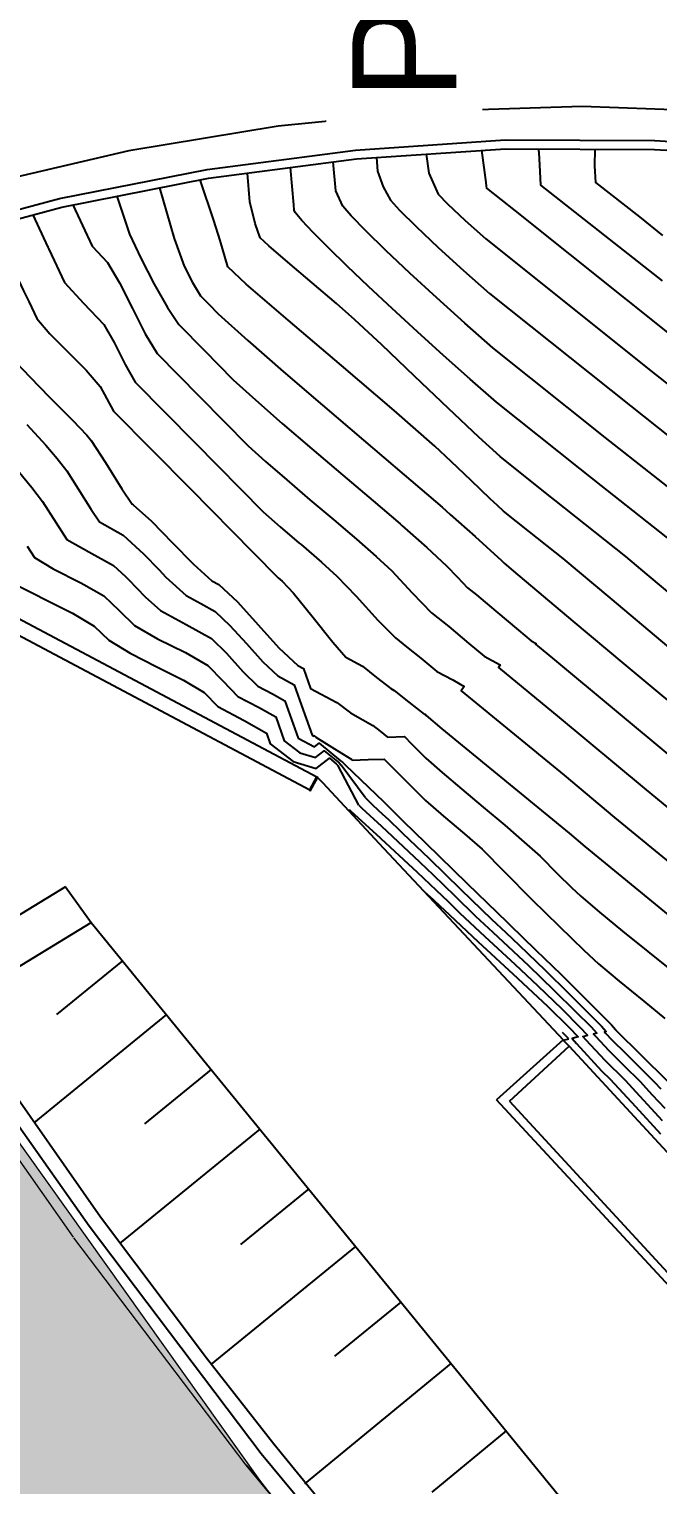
# Model space of a CAD drawing. Extents: x 61466 to 63015, y 108404 to 110397.
# Drawn here: x 62839.52 to 62860.67, y 109155.34 to 109204.29 of the extents above; entities that cross this region are included whole.
import ezdxf
from ezdxf import colors
from ezdxf.entities.mleader import LeaderData, LeaderLine
from ezdxf.math import Vec2, Vec3

# ---------------------------------------------------------------- set-up
doc = ezdxf.new("R2010")
doc.units = 0
doc.header["$LTSCALE"] = 1.000015
doc.header["$MEASUREMENT"] = 0
doc.linetypes.add('DOT', pattern=[0.55, 0.3, -0.25])
for name, color, linetype in [('Bâti', 7, 'Continuous'), ('colore lago', 131, 'Continuous'), ('Couronnement', 7, 'Continuous'), ('curve livello 5m', 7, 'Continuous'), ('pendenze', 2, 'Continuous'), ('Per+Mod Surf', 7, 'Continuous'), ('TalusHautBas', 7, 'Continuous')]:
    doc.layers.add(name, color=color, linetype=linetype)
doc.layers.add('Colori bordi', color=5, linetype='Continuous', plot=False)
doc.layers.add('no_plot', color=5, linetype='Continuous', plot=False)
doc.layers.add('LINE035', color=1, linetype='Continuous', lineweight=35)
doc.styles.add('ARIAL', font='arial.ttf')

msp = doc.modelspace()

# ---------------------------------------------------------------- hatches: boundary and pattern name
at = {"layer": 'colore lago', "linetype": 'Continuous', "lineweight": 0}
msp.add_hatch(color=256, dxfattribs=at).paths.add_polyline_path([(62975.581, 108981.848), (62972.563, 108992.078), (62972.159, 108999.722), (62973.022, 109007.77), (62971.274, 109014.677), (62964.726, 109023.502), (62958.063, 109028.933), (62955.276, 109033.134), (62951.179, 109038.433), (62944.971, 109044.58), (62942.828, 109044.354), (62941.256, 109046.058), (62941.518, 109050.317), (62932.519, 109062.712), (62923.949, 109074.515), (62921.068, 109073.828), (62913.169, 109080.232), (62912.424, 109083.359), (62899.063, 109099.351), (62899.187, 109099.452), (62898.973, 109099.701), (62894.248, 109105.211), (62888.989, 109110.74), (62879.9, 109119.979), (62873.641, 109126.426), (62866.263, 109134.064), (62859.634, 109141.122), (62850.425, 109151.454), (62847.28, 109155.501), (62836.245, 109170.983), (62830.549, 109180.12), (62830.097, 109179.839), (62825.256, 109176.833), (62819.938, 109173.531), (62807.248, 109165.652), (62813.286, 109155.991), (62827.781, 109132.797), (62825.357, 109131.271), (62827.221, 109128.084), (62828.208, 109126.068), (62829.848, 109121.716), (62831.445, 109117.447), (62833.184, 109113.299), (62835.862, 109107.959), (62838.858, 109102.878), (62842.822, 109096.611), (62845.343, 109092.552), (62846.651, 109090.446), (62851.47, 109082.811), (62855.067, 109077.137), (62856.583, 109077.401), (62859.665, 109075.554), (62862.875, 109072.174), (62862.914, 109063.446), (62870.198, 109052.816), (62875.993, 109045.342), (62885.568, 109033.177), (62896.673, 109017.402), (62896.556, 109017.052), (62904.818, 109004.914), (62914.53, 108991.082), (62924.555, 108973.607), (62932.466, 108959.046), (62983.134, 108959.046), (62981.291, 108965.356), (62977.169, 108976.649)])

# ---------------------------------------------------------------- linework, layer by layer
at = {"layer": 'Bâti', "linetype": 'Continuous'}
for p, q in [((62837.379, 109184.86), (62848.966, 109178.715)), ((62848.966, 109178.715), (62849.2, 109179.155)), ((62848.98, 109178.669), (62849.23, 109179.139)), ((62849.2, 109179.155), (62849.23, 109179.139)), ((62848.966, 109178.715), (62848.98, 109178.669)), ((62840.746, 109175.456), (62836.716, 109172.993)), ((62840.746, 109175.456), (62841.609, 109174.256)), ((62836.245, 109170.983), (62841.609, 109174.256)), ((62841.54, 109164.036), (62836.531, 109171.157)), ((62836.977, 109171.43), (62841.928, 109164.357)), ((62857.485, 109170.304), (62855.248, 109168.294)), ((62855.682, 109168.242), (62857.682, 109170.091)), ((62857.498, 109170.289), (62857.485, 109170.304)), ((62857.498, 109170.289), (62857.682, 109170.091)), ((62871.347, 109150.889), (62855.248, 109168.294)), ((62855.276, 109168.292), (62855.248, 109168.294)), ((62855.682, 109168.242), (62863.576, 109159.672)), ((62841.928, 109164.357), (62845.494, 109159.61)), ((62847.331, 109156.39), (62841.54, 109164.036)), ((62845.494, 109159.61), (62847.752, 109156.724)), ((62853.305, 109149.202), (62847.331, 109156.39)), ((62847.752, 109156.724), (62853.67, 109149.517)), ((62852.816, 109148.796), (62846.824, 109156.006))]:
    msp.add_line(p, q, dxfattribs=at)
at = {"layer": 'Bâti', "linetype": 'Continuous', "lineweight": 0}
for p, q in [((62841.02, 109163.67), (62836.011, 109170.792)), ((62846.824, 109156.006), (62841.033, 109163.652))]:
    msp.add_line(p, q, dxfattribs=at)
at = {"layer": 'Colori bordi', "linetype": 'Continuous', "lineweight": 0, "flags": 128}
msp.add_lwpolyline([(62913.169, 109080.232), (62912.424, 109083.359), (62899.063, 109099.351), (62899.187, 109099.452), (62898.973, 109099.701), (62894.248, 109105.211), (62888.989, 109110.74), (62879.9, 109119.979), (62873.641, 109126.426), (62866.263, 109134.064), (62859.634, 109141.122), (62850.425, 109151.454), (62847.28, 109155.501), (62836.245, 109170.983)], dxfattribs=at)
at = {"layer": 'Couronnement', "linetype": 'Continuous'}
for p, q in [((62852.883, 109201.516), (62847.898, 109201.031)), ((62858.13, 109201.683), (62852.883, 109201.516)), ((62863.254, 109201.508), (62858.13, 109201.683)), ((62847.898, 109201.031), (62842.876, 109200.193)), ((62850.505, 109200.224), (62855.535, 109200.564)), ((62855.535, 109200.564), (62860.555, 109200.546)), ((62860.572, 109200.545), (62865.62, 109200.24)), ((62842.876, 109200.193), (62837.918, 109199.045)), ((62845.51, 109199.57), (62850.505, 109200.224)), ((62845.558, 109199.274), (62850.534, 109199.925)), ((62850.534, 109199.925), (62855.544, 109200.264)), ((62855.544, 109200.264), (62860.554, 109200.246)), ((62860.554, 109200.246), (62865.584, 109199.942)), ((62840.552, 109198.597), (62845.51, 109199.57)), ((62840.62, 109198.304), (62845.558, 109199.274)), ((62835.699, 109197.289), (62840.552, 109198.597)), ((62835.786, 109197.002), (62840.62, 109198.304))]:
    msp.add_line(p, q, dxfattribs=at)
at = {"layer": 'curve livello 5m', "color": 2}
msp.add_line((62850.612, 109178.195), (62849.918, 109179.52), dxfattribs=at)
at = {"layer": 'curve livello 5m', "color": 2, "flags": 128}
for points in [[(62852.875, 109200.084), (62852.97, 109199.443), (62853.284, 109198.741), (62853.595, 109198.413), (62854.187, 109197.855), (62854.883, 109197.234), (62854.883, 109197.234), (62860.595, 109192.679), (62861.649, 109191.847), (62862.287, 109191.259), (62863.022, 109190.556), (62863.622, 109190.006), (62863.622, 109190.006), (62863.767, 109189.897)], [(62855.277, 109188.276), (62855.033, 109188.501), (62854.394, 109189.11), (62853.721, 109189.753), (62853.167, 109190.269), (62851.803, 109191.464), (62850.026, 109192.982), (62848.236, 109194.506), (62846.829, 109195.717), (62846.204, 109196.299), (62845.952, 109197.187), (62845.738, 109197.854), (62845.277, 109199.219)], [(62838.327, 109197.687), (62838.996, 109196.206), (62839.102, 109195.998), (62839.338, 109195.49), (62839.51, 109195.137), (62839.782, 109194.556), (62840.217, 109194.044), (62840.823, 109193.437), (62841.442, 109192.819), (62841.915, 109192.275), (62841.915, 109192.275), (62842.367, 109191.447), (62844.94, 109188.842), (62847.049, 109186.706)], [(62890.87, 109154.086), (62887.586, 109158.562), (62887.382, 109158.84), (62885.526, 109160.38), (62878.854, 109165.804), (62878.207, 109166.423), (62877.086, 109167.526), (62875.828, 109168.782), (62875.461, 109169.159), (62873.724, 109170.94), (62871.157, 109173.605), (62871.085, 109173.684), (62868.056, 109176.746), (62863.199, 109181.678), (62862.823, 109182.013), (62859.061, 109185.173), (62857.491, 109186.494), (62856.357, 109187.389), (62855.483, 109188.086), (62855.277, 109188.276)], [(62847.049, 109186.706), (62847.902, 109185.842), (62848.03, 109185.731), (62848.411, 109185.327), (62849.034, 109184.565), (62849.742, 109183.673), (62850.171, 109183.168), (62850.171, 109183.168), (62850.732, 109182.866), (62851.21, 109182.494), (62851.694, 109182.116), (62851.694, 109182.116), (62851.806, 109182.054), (62852.294, 109181.664), (62852.81, 109181.253), (62852.841, 109181.254), (62852.853, 109181.241), (62852.879, 109181.216), (62853.408, 109180.762), (62857.682, 109177.257), (62858.219, 109176.809), (62862.695, 109173.132)], [(62839.181, 109185.56), (62839.69, 109185.301)], [(62839.69, 109185.301), (62840.059, 109185.113), (62840.987, 109184.647), (62841.712, 109184.214), (62841.712, 109184.214), (62842.204, 109183.74), (62842.921, 109183.309), (62843.825, 109182.853), (62844.72, 109182.401), (62845.41, 109181.98), (62845.868, 109181.509), (62846.758, 109181.038), (62847.503, 109180.62), (62847.63, 109180.263), (62848.402, 109179.668), (62849.178, 109179.432), (62849.623, 109179.773), (62849.848, 109179.587), (62849.918, 109179.52)], [(62850.612, 109178.195), (62850.712, 109178.097), (62851.375, 109177.489), (62852.654, 109176.287)], [(62852.654, 109176.287), (62852.678, 109176.265), (62853.102, 109175.866), (62853.837, 109175.15), (62854.541, 109174.466), (62855.12, 109173.923), (62855.802, 109173.292), (62856.325, 109172.802), (62857.17, 109171.982), (62857.906, 109171.259), (62858.423, 109170.739), (62858.616, 109170.528), (62858.511, 109170.5), (62858.589, 109170.416), (62859.013, 109169.956), (62859.537, 109169.436), (62860.061, 109168.918), (62860.482, 109168.461), (62860.904, 109168.004)]]:
    msp.add_lwpolyline(points, dxfattribs=at)
at = {"layer": 'no_plot'}
msp.add_line((62850.822, 109178.45), (62850.022, 109179.545), dxfattribs=at)
at = {"layer": 'no_plot', "flags": 128}
for points in [[(62851.203, 109199.97), (62851.244, 109199.509), (62851.435, 109198.992), (62851.679, 109198.537), (62851.976, 109198.205), (62852.537, 109197.651), (62853.281, 109196.949), (62854.13, 109196.176), (62855.003, 109195.405), (62859.747, 109191.621), (62861.558, 109190.191), (62862.194, 109189.597)], [(62854.742, 109200.222), (62854.886, 109199.128), (62854.901, 109199.012), (62854.905, 109198.938), (62855.868, 109198.182), (62861.442, 109193.736), (62861.739, 109193.502), (62862.346, 109192.95), (62863.066, 109192.262), (62863.773, 109191.589), (62864.337, 109191.079), (62864.851, 109190.685), (62865.476, 109190.223)], [(62860.831, 109195.828), (62856.74, 109199.038), (62856.71, 109199.5), (62856.677, 109200.138), (62856.677, 109200.138), (62856.661, 109200.26)], [(62858.546, 109200.253), (62858.543, 109199.691), (62858.574, 109199.138), (62860.054, 109197.978), (62860.831, 109197.351)], [(62857.005, 109188.606), (62855.363, 109189.916), (62854.646, 109190.572), (62853.633, 109191.532), (62852.491, 109192.625), (62851.385, 109193.677), (62850.482, 109194.516), (62850.482, 109194.516), (62849.858, 109195.062), (62849.045, 109195.757), (62848.226, 109196.454), (62847.583, 109197.008), (62847.297, 109197.274), (62847.297, 109197.274), (62847.126, 109197.753), (62846.953, 109198.485), (62846.953, 109198.485), (62846.869, 109199.446)], [(62858.765, 109188.942), (62858.052, 109189.505), (62855.243, 109191.745), (62854.357, 109192.521), (62853.464, 109193.317), (62852.583, 109194.114), (62851.735, 109194.894), (62850.94, 109195.637), (62850.218, 109196.323), (62849.59, 109196.935), (62849.076, 109197.453), (62848.696, 109197.857), (62848.47, 109198.128), (62848.47, 109198.128), (62848.438, 109198.199), (62848.423, 109198.377), (62848.312, 109199.635)], [(62860.527, 109189.278), (62858.899, 109190.563), (62855.123, 109193.575), (62854.177, 109194.406), (62853.233, 109195.256), (62852.334, 109196.083), (62851.525, 109196.846), (62850.849, 109197.503), (62850.351, 109198.012), (62850.075, 109198.332), (62850.075, 109198.332), (62849.841, 109198.854), (62849.756, 109199.823)], [(62843.906, 109198.95), (62844.402, 109197.251), (62844.744, 109196.32), (62845.017, 109195.772), (62845.288, 109195.326), (62845.567, 109195.043), (62845.888, 109194.718), (62846.878, 109193.818), (62848.07, 109192.775), (62849.392, 109191.642), (62850.772, 109190.469), (62852.137, 109189.309), (62853.413, 109188.212), (62853.686, 109187.973)], [(62840.992, 109198.377), (62841.64, 109196.996), (62842.157, 109196.443), (62842.565, 109195.76), (62842.998, 109194.899), (62843.429, 109194.046), (62843.827, 109193.387), (62845.253, 109191.943), (62846.895, 109190.28), (62847.478, 109189.752), (62848.187, 109189.135), (62848.969, 109188.467), (62849.768, 109187.789), (62850.307, 109187.328)], [(62842.478, 109198.669), (62842.899, 109197.391), (62843.277, 109196.588), (62843.731, 109195.719), (62844.184, 109194.928), (62844.557, 109194.356), (62845.41, 109193.493), (62846.392, 109192.499), (62847.137, 109191.821), (62848.035, 109191.035), (62849.032, 109190.181), (62850.071, 109189.298), (62851.099, 109188.424), (62851.999, 109187.651)], [(62839.651, 109198.043), (62840.154, 109196.96), (62840.188, 109196.891), (62840.711, 109195.776), (62841.358, 109195.081), (62842.036, 109194.359), (62842.386, 109193.749), (62842.754, 109193.009), (62843.097, 109192.417), (62845.096, 109190.392), (62847.399, 109188.061), (62847.966, 109187.555), (62848.612, 109187.004)], [(62837.088, 109197.353), (62837.52, 109196.483), (62837.838, 109195.642), (62838.2, 109194.652), (62838.223, 109194.606), (62838.476, 109194.047), (62838.626, 109193.804), (62838.831, 109193.383), (62838.853, 109193.336), (62839.085, 109193.082), (62839.544, 109192.598), (62840.209, 109191.92), (62840.985, 109191.138), (62841.468, 109190.64), (62841.614, 109190.463), (62842.098, 109189.714), (62842.638, 109188.831), (62842.993, 109188.313), (62843.019, 109188.299), (62843.644, 109187.744), (62844.347, 109187.019), (62845.027, 109186.32)], [(62839.445, 109190.994), (62840.082, 109190.303), (62840.464, 109189.855), (62840.793, 109189.438), (62841.18, 109188.838), (62841.612, 109188.133), (62841.896, 109187.718), (62842.692, 109187.277), (62843.373, 109186.652), (62843.898, 109186.105)], [(62839.14, 109189.452), (62839.613, 109188.876), (62839.972, 109188.412), (62840.429, 109187.69), (62840.798, 109187.124), (62841.532, 109186.71), (62842.366, 109186.256), (62842.766, 109185.888)], [(62861.467, 109188.536), (62860.527, 109189.278)], [(62862.029, 109184.515), (62860.311, 109185.957), (62859.594, 109186.56), (62857.204, 109188.447), (62857.005, 109188.606)], [(62861.376, 109186.881), (62858.765, 109188.942)], [(62851.999, 109187.651), (62852.061, 109187.598), (62852.902, 109186.859), (62853.567, 109186.246), (62853.927, 109185.862), (62854.263, 109185.508), (62854.568, 109185.266), (62855.226, 109184.716), (62855.982, 109184.076), (62856.41, 109183.724), (62856.577, 109183.633), (62856.56, 109183.605), (62857.193, 109183.086), (62861.205, 109179.741)], [(62853.686, 109187.973), (62854.53, 109187.231), (62855.412, 109186.418), (62855.474, 109186.352), (62855.501, 109186.331), (62855.82, 109186.064), (62857.81, 109184.389), (62859.53, 109182.944), (62862.2, 109180.718)], [(62850.307, 109187.328), (62850.53, 109187.137), (62851.199, 109186.553), (62851.721, 109186.074), (62852.41, 109185.341), (62853.052, 109184.663), (62853.635, 109184.202), (62854.314, 109183.632), (62854.826, 109183.205), (62855.366, 109182.912), (62855.31, 109182.821), (62857.356, 109181.143), (62860.21, 109178.764), (62862.818, 109176.621)], [(62839.456, 109186.906), (62839.701, 109186.529), (62840.339, 109186.14), (62841.268, 109185.677), (62841.365, 109185.621)], [(62848.612, 109187.004), (62848.669, 109186.956), (62849.356, 109186.369), (62849.875, 109185.902), (62850.52, 109185.228), (62851.258, 109184.421), (62851.842, 109183.818), (62852.217, 109183.52), (62852.702, 109183.137), (62853.241, 109182.686), (62853.772, 109182.407), (62854.154, 109182.191), (62854.06, 109182.036), (62857.519, 109179.2), (62859.214, 109177.786), (62862.756, 109174.877)], [(62845.027, 109186.32), (62845.05, 109186.296), (62845.673, 109185.744), (62845.901, 109185.619), (62846.531, 109185.029), (62847.23, 109184.256), (62847.928, 109183.484), (62848.557, 109182.897), (62848.757, 109182.788), (62848.993, 109182.125), (62849.871, 109181.654), (62850.328, 109181.297), (62851.085, 109180.877), (62851.326, 109180.685), (62851.581, 109180.482), (62852.152, 109180.501), (62852.388, 109180.264), (62852.869, 109179.782), (62853.414, 109179.297), (62854.077, 109178.73), (62854.8, 109178.124), (62855.52, 109177.52), (62856.178, 109176.958), (62856.712, 109176.481), (62857.295, 109175.893), (62857.771, 109175.427), (62858.077, 109175.135), (62858.71, 109174.594), (62859.485, 109173.96), (62860.334, 109173.279), (62861.185, 109172.596)], [(62842.766, 109185.888), (62842.872, 109185.79), (62843.433, 109185.206), (62843.939, 109184.742), (62844.807, 109184.267), (62845.655, 109183.799), (62846.159, 109183.309), (62846.71, 109182.691), (62847.213, 109182.203), (62847.712, 109181.939), (62848.13, 109181.704), (62848.352, 109181.078), (62848.575, 109180.453), (62849.123, 109180.159), (62849.28, 109180.28), (62849.999, 109179.685), (62850.064, 109179.645), (62850.156, 109179.555)], [(62843.898, 109186.105), (62844.127, 109185.866), (62844.806, 109185.243), (62845.297, 109184.974), (62845.778, 109184.709), (62846.278, 109184.241), (62846.832, 109183.628), (62847.386, 109183.015), (62847.885, 109182.55), (62848.443, 109182.246), (62848.745, 109181.396), (62849.047, 109180.548), (62849.095, 109180.522), (62849.109, 109180.533), (62849.172, 109180.481), (62849.8, 109180.089), (62850.374, 109179.727), (62850.382, 109179.72), (62850.389, 109179.712), (62850.927, 109179.73), (62851.462, 109179.748), (62851.922, 109179.287), (62852.859, 109178.349), (62853.457, 109177.828), (62854.171, 109177.229), (62854.761, 109176.715), (62855.505, 109175.966), (62856.432, 109175.028), (62857.353, 109174.125), (62858.183, 109173.321), (62858.674, 109172.858), (62859.366, 109172.28), (62860.202, 109171.609), (62860.903, 109171.025)], [(62841.365, 109185.621), (62842.039, 109185.235), (62842.556, 109184.738), (62843.071, 109184.241), (62843.844, 109183.794), (62844.784, 109183.327), (62845.532, 109182.889), (62846.037, 109182.372), (62846.541, 109181.856), (62847.235, 109181.489), (62847.817, 109181.162), (62848.102, 109180.358), (62848.625, 109179.955), (62849.151, 109179.795), (62849.452, 109180.026), (62849.95, 109179.615), (62850.022, 109179.545)], [(62850.156, 109179.555), (62851.456, 109178.31), (62852.121, 109177.645), (62852.844, 109176.941), (62852.852, 109176.933), (62854.258, 109175.565), (62855.602, 109174.258), (62855.684, 109174.181), (62856.57, 109173.325), (62857.405, 109172.51), (62858.138, 109171.787), (62858.722, 109171.203), (62859.106, 109170.808), (62859.241, 109170.651), (62859.24, 109170.651), (62859.241, 109170.65), (62859.248, 109170.642), (62860.981, 109168.925)], [(62850.822, 109178.45), (62851.083, 109178.195), (62851.412, 109177.895), (62851.6, 109177.726), (62852.037, 109177.301), (62852.087, 109177.253)], [(62851.385, 109177.043), (62851.339, 109177.084), (62850.341, 109177.998), (62850.313, 109178.026), (62850.308, 109178.052)], [(62860.832, 109167.578), (62860.198, 109168.264), (62859.566, 109168.948), (62858.896, 109169.612), (62858.262, 109170.299), (62858.147, 109170.424), (62858.304, 109170.466), (62858.062, 109170.723), (62857.447, 109171.333), (62856.645, 109172.112), (62856.645, 109172.112), (62855.874, 109172.836), (62854.866, 109173.769), (62854.01, 109174.57), (62854.01, 109174.57), (62853.627, 109174.942), (62853.227, 109175.332), (62853.227, 109175.332), (62852.592, 109175.929), (62851.362, 109177.064)], [(62852.087, 109177.253), (62852.977, 109176.4), (62854.048, 109175.358), (62855.071, 109174.362), (62855.555, 109173.911), (62856.005, 109173.491), (62856.875, 109172.649), (62857.672, 109171.869), (62858.327, 109171.218), (62858.77, 109170.769), (62858.929, 109170.589), (62858.876, 109170.575), (62858.915, 109170.533), (62859.13, 109170.299), (62859.578, 109169.853), (62860.109, 109169.333), (62860.556, 109168.887), (62860.766, 109168.659)], [(62852.812, 109175.296), (62853.115, 109175.021), (62853.351, 109174.798), (62853.48, 109174.673), (62854.612, 109173.614), (62855.945, 109172.379), (62856.966, 109171.422), (62857.673, 109170.731), (62857.991, 109170.404), (62857.783, 109170.348), (62857.936, 109170.182), (62858.779, 109169.269), (62859.072, 109168.979), (62859.914, 109168.067), (62860.759, 109167.151)]]:
    msp.add_lwpolyline(points, dxfattribs=at)
at = {"layer": 'pendenze', "linetype": 'Continuous'}
for p, q in [((62842.663, 109172.965), (62840.445, 109171.155)), ((62844.141, 109171.155), (62839.68, 109167.514)), ((62845.648, 109169.308), (62843.407, 109167.478)), ((62847.283, 109167.305), (62842.569, 109163.457)), ((62848.927, 109165.292), (62846.636, 109163.422)), ((62850.502, 109163.362), (62845.644, 109159.396)), ((62852.031, 109161.489), (62849.8, 109159.668)), ((62853.713, 109159.429), (62848.786, 109155.375)), ((62855.569, 109157.155), (62853.07, 109155.099))]:
    msp.add_line(p, q, dxfattribs=at)
at = {"layer": 'Per+Mod Surf', "linetype": 'Continuous'}
for p, q in [((62838.159, 109185.009), (62849.2, 109179.155)), ((62849.2, 109179.155), (62849.398, 109178.943)), ((62849.398, 109178.943), (62851.289, 109176.923)), ((62851.289, 109176.923), (62857.485, 109170.304)), ((62857.485, 109170.304), (62857.498, 109170.289)), ((62857.498, 109170.289), (62857.682, 109170.091)), ((62857.682, 109170.091), (62865.739, 109161.389))]:
    msp.add_line(p, q, dxfattribs=at)
at = {"layer": 'Per+Mod Surf', "color": 18, "linetype": 'DOT'}
for p, q in [((62857.679, 109170.342), (62857.286, 109170.732)), ((62857.495, 109170.293), (62857.679, 109170.342))]:
    msp.add_line(p, q, dxfattribs=at)
at = {"layer": 'TalusHautBas', "linetype": 'DOT'}
msp.add_line((62849.2, 109179.155), (62849.398, 109178.943), dxfattribs=at)
at = {"layer": 'TalusHautBas', "linetype": 'Continuous'}
msp.add_line((62841.609, 109174.256), (62857.429, 109154.876), dxfattribs=at)

# ---------------------------------------------------------------- next in the draw order: leaders
at = {"layer": 'LINE035', "linetype": 'Continuous', "lineweight": 0}
ml = msp.add_multileader_mtext('Standard', dxfattribs=at)
ml.set_content('PUITS INCLINE', color=256, style='ARIAL')
ml.set_leader_properties()
ml.build(insert=Vec2(0, 0))
ml.multileader.update_dxf_attribs({"has_text_frame": 1, "text_left_attachment_type": 2, "text_right_attachment_type": 2, "dogleg_length": 0.36, "arrow_head_size": 5, "scale": 10})
ctx = ml.context
ctx.base_point, ctx.scale, ctx.char_height, ctx.arrow_head_size, ctx.landing_gap_size, ctx.plane_origin, ctx.plane_x_axis, ctx.plane_y_axis = Vec3(62852.204, 109201.641), 10, 3.5, 5, 0.9, Vec3(62771.81, 109182.624), Vec3(0, 1), Vec3(-1, 0)
ctx.left_attachment, ctx.right_attachment, ctx.text_align_type = 2, 2, 2
notes = []
notes.append((ctx, [(1, (1, 1, 0), (62852.204, 109241.449), (0, -1), 3.6, [(0, [(62874.065, 109250.762)], 0, [])])]))
ctx.mtext.insert, ctx.mtext.text_direction, ctx.mtext.rotation, ctx.mtext.alignment, ctx.mtext.flow_direction = Vec3(62850.395, 109236.949), Vec3(0, 1), 1.570796, 3, 5
ctx.mtext.has_bg_fill, ctx.mtext.bg_color, ctx.mtext.bg_scale_factor, ctx.mtext.bg_transparency, ctx.mtext.use_window_bg_color = 1, -1073741824, 1.25, 0, 1
for ctx, leaders in notes:
    for number, flags, end, landing, length, lines in leaders:
        leader = LeaderData()
        leader.index, (leader.has_last_leader_line, leader.has_dogleg_vector, leader.attachment_direction) = number, flags
        leader.last_leader_point, leader.dogleg_vector, leader.dogleg_length = Vec3(end), Vec3(landing), length
        for number, points, colour, breaks in lines:
            line = LeaderLine()
            line.index, line.vertices, line.color, line.breaks = number, Vec3.list(points), colors.encode_raw_color(colour), breaks
            leader.lines.append(line)
        ctx.leaders.append(leader)

doc.saveas('drawing.dxf')
